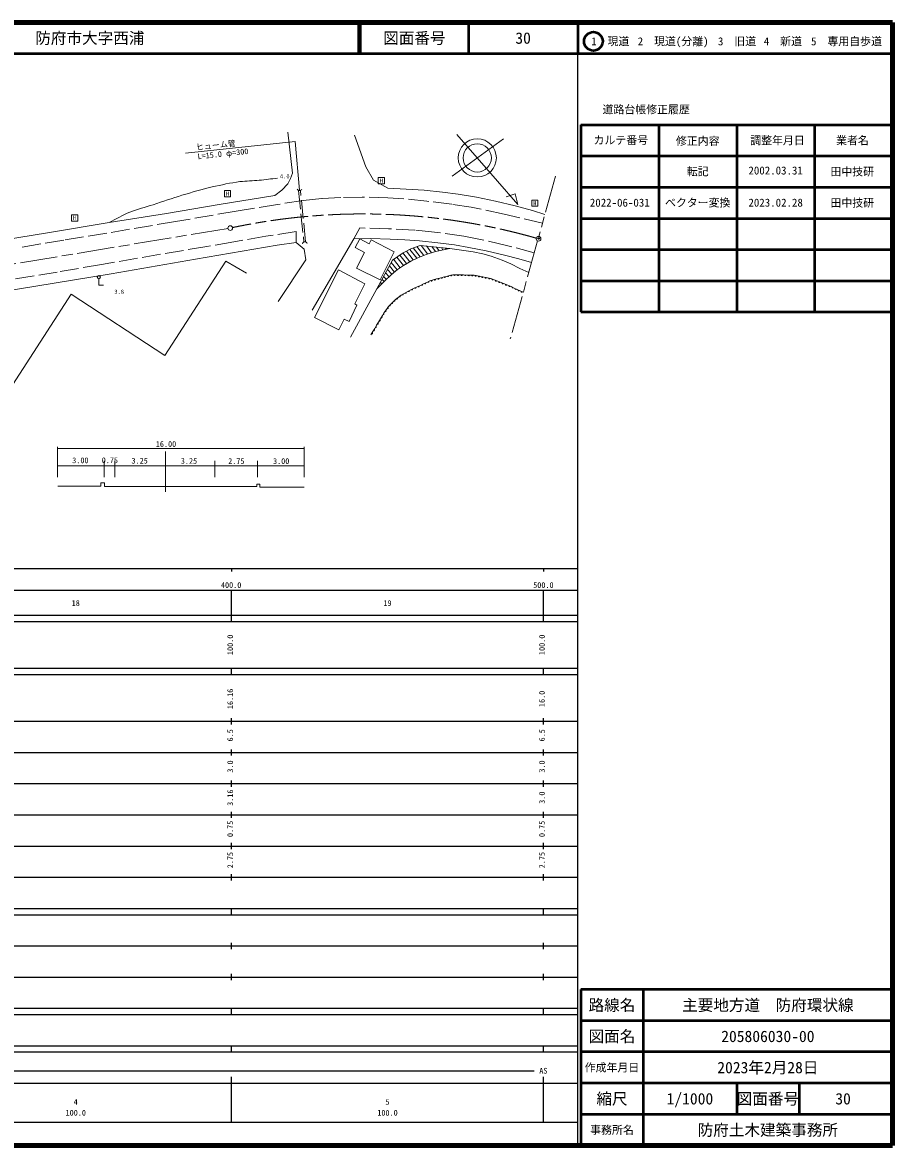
# Model space of a CAD drawing. Units: millimetres, scale not verified, with parts at other scales. Extents: x 40000 to 680000, y 20000 to 380000.
# Drawn here: x 400901 to 680000, y 20000 to 380000 of the extents above; entities that cross this region are included whole.
import ezdxf
from ezdxf.enums import TextEntityAlignment as Align

# ---------------------------------------------------------------- set-up
doc = ezdxf.new("R2010")
doc.units = ezdxf.units.MM
doc.header["$LTSCALE"] = 1000
doc.header["$PDMODE"] = 32
doc.header["$PDSIZE"] = 500
doc.linetypes.add('CHAIN', pattern=[18.5, 12, -1.5, 3.5, -1.5])
doc.linetypes.add('DASHED', pattern=[7.5, 6, -1.5])
for name, color, linetype, lineweight in [('M-BGD', 7, 'Continuous', 13), ('M-BGD-EXST', 7, 'Continuous', 13), ('M-BMK', 2, 'CHAIN', 13), ('M-BMK-SRVR', 3, 'Continuous', 13), ('M-STR-HTXT', 7, 'Continuous', 13), ('M-TTL', 2, 'Continuous', 140), ('M-TTL-BAND', 7, 'Continuous', 25), ('M-TTL-FRAM', 2, 'Continuous', 50), ('M-TTL-LINE', 7, 'Continuous', 50)]:
    doc.layers.add(name, color=color, linetype=linetype, lineweight=lineweight)
doc.layers.add('M-OTRS', color=6, linetype='Continuous')
doc.layers.add('M-TTL-TXT', color=7, linetype='Continuous')
doc.styles.add('ＭＳ ゴシック', font='')
doc.styles.get('ＭＳ ゴシック').set_extended_font_data('MS Gothic')

msp = doc.modelspace()

# ---------------------------------------------------------------- linework, layer by layer
at = {"layer": 'M-BGD', "linetype": 'DASHED'}
for p, q in [((489460, 326152), (491184, 309621)), ((491697, 309644), (490076, 326148))]:
    msp.add_line(p, q, dxfattribs=at)
at = {"layer": 'M-BGD'}
for p, q in [((493784, 287742), (507158, 310664)), ((522933, 306130), (525156, 303301)), ((526241, 303880), (524052, 306707)), ((525156, 307259), (527376, 304439)), ((528524, 304917), (526265, 307712)), ((527453, 308159), (529637, 305348)), ((530880, 305794), (528748, 308530)), ((530485, 308348), (532164, 306188)), ((533411, 306571), (532191, 308169)), ((533704, 308011), (534571, 306821)), ((535729, 307068), (535276, 307846)), ((536626, 307704), (536795, 307296)), ((519166, 303031), (521099, 300720)), ((522073, 301400), (519934, 304075)), ((520964, 304781), (523087, 302093)), ((524136, 302706), (521933, 305444)), ((518511, 298490), (517374, 299725)), ((517972, 300827), (519376, 299291)), ((520237, 300005), (518601, 301989)), ((537909, 298885), (536878, 298616)), ((538940, 299154), (537909, 298885)), ((540084, 299125), (538940, 299154)), ((541229, 299095), (540084, 299125)), ((542373, 299066), (541229, 299095)), ((543518, 299036), (542373, 299066)), ((544662, 299007), (543518, 299036)), ((545807, 298977), (544662, 299007)), ((546878, 298766), (545807, 298977)), ((515702, 296639), (516140, 296159)), ((516900, 296928), (516234, 297620)), ((516739, 298553), (517625, 297639)), ((527463, 295223), (526382, 294726)), ((528543, 295720), (527463, 295223)), ((529554, 296202), (528543, 295720)), ((530565, 296683), (529554, 296202)), ((531575, 297164), (530565, 296683)), ((532656, 297469), (531575, 297164)), ((533736, 297774), (532656, 297469)), ((534816, 298079), (533736, 297774)), ((535847, 298348), (534816, 298079)), ((536878, 298616), (535847, 298348)), ((547950, 298554), (546878, 298766)), ((549022, 298342), (547950, 298554)), ((550094, 298130), (549022, 298342)), ((551165, 297919), (550094, 298130)), ((552251, 297488), (551165, 297919)), ((553337, 297058), (552251, 297488)), ((554422, 296627), (553337, 297058)), ((555508, 296196), (554422, 296627)), ((556594, 295766), (555508, 296196)), ((557679, 295335), (556594, 295766)), ((558649, 294876), (557679, 295335)), ((514595, 294595), (506174, 279083)), ((521427, 291870), (520521, 291164)), ((522334, 292576), (521427, 291870)), ((523323, 293127), (522334, 292576)), ((524313, 293678), (523323, 293127)), ((525302, 294228), (524313, 293678)), ((526382, 294726), (525302, 294228)), ((559618, 294416), (558649, 294876)), ((560587, 293956), (559618, 294416)), ((561556, 293496), (560587, 293956)), ((517665, 288027), (516975, 287073)), ((518355, 288982), (517665, 288027)), ((519077, 289709), (518355, 288982)), ((519799, 290437), (519077, 289709)), ((520521, 291164), (519799, 290437)), ((515747, 285011), (515133, 283980)), ((516361, 286042), (515747, 285011)), ((516975, 287073), (516361, 286042)), ((513292, 280887), (512678, 279856)), ((513906, 281918), (513292, 280887)), ((514520, 282949), (513906, 281918)), ((515133, 283980), (514520, 282949)), ((412119, 234237), (412119, 243924)), ((412119, 243424), (491305, 243424)), ((446754, 242509), (446754, 229595)), ((491305, 234237), (491305, 243924)), ((491305, 237915), (412119, 237915)), ((427156, 239480), (427156, 234237)), ((430566, 239480), (430566, 234237)), ((462622, 239480), (462622, 234237)), ((476264, 239480), (476264, 234237))]:
    msp.add_line(p, q, dxfattribs=at)
for points in [[(391102, 309654), (408915, 312595), (428716, 315909), (447067, 318808), (463968, 321667), (481905, 324525), (484111, 326275), (486006, 328232), (486907, 330034), (487497, 331681), (486039, 344868)], [(507377, 343848), (511027, 333762), (513548, 329415), (518060, 326927), (523974, 326604), (529747, 326206), (535644, 325559), (540670, 324912), (546568, 323966), (552689, 322672), (558916, 321223), (564533, 319674), (568516, 318493)], [(507158, 310664), (512570, 310704), (518829, 310579), (523557, 310335), (528209, 310016), (534175, 309340), (539465, 308703), (544061, 307858), (549632, 306808), (555560, 305420), (560081, 304257), (564206, 303014)], [(382734, 291836), (405193, 295517), (429339, 299475), (456416, 304078), (482603, 308634), (488678, 309508), (491301, 307299), (491799, 303954), (482974, 290564)], [(563313, 299807), (560457, 301161), (557511, 302606), (554791, 303825), (551246, 305063), (548544, 305795), (545430, 306433), (541753, 307052), (538020, 307558), (533430, 306577), (530439, 305659), (527700, 304598), (525643, 303585), (523094, 302098), (521195, 300800), (519153, 299106), (517190, 297222), (514595, 294595), (519612, 303854), (523031, 306197), (525437, 307400), (528508, 308555), (538020, 307558)], [(472815, 299658), (466160, 303514), (446543, 273212), (416520, 292897), (397801, 263951), (358157, 257567), (330834, 277687), (310616, 248201), (282985, 267944), (263544, 239656)], [(412223, 231413), (426043, 231413), (426043, 232419), (427219, 232419), (427219, 231243), (476057, 231243), (476057, 232027), (477079, 232027), (477079, 231005), (491308, 231005)]]:
    msp.add_lwpolyline(points, dxfattribs=at)
at = {"layer": 'M-BGD', "linetype": 'DASHED'}
for points in [[(567715, 315616), (555381, 318575), (544853, 320805), (538650, 321732), (530660, 322714), (523244, 323475), (518079, 323740), (509902, 324038), (502982, 323840), (496890, 323542), (490964, 322913), (482753, 321688), (469477, 319536), (450043, 316192), (427927, 312484), (414154, 310265), (400513, 307915)], [(565084, 306166), (556209, 308542), (548410, 310320), (542439, 311460), (533108, 312804), (526723, 313409), (518308, 313891), (509100, 314145), (507158, 310664)], [(488678, 309508), (488715, 312962), (478965, 311513), (468656, 309641), (459999, 308212), (445211, 305679), (426274, 302455), (412031, 299986), (397654, 297642)]]:
    msp.add_lwpolyline(points, dxfattribs=at)
at = {"layer": 'M-BGD'}
for points in [[(512075, 309082), (509154, 310652), (507669, 307828), (510590, 306246), (508105, 301214), (515661, 297462), (520087, 306460), (512800, 310369)], [(494608, 285396), (502344, 281506), (504083, 284939), (505657, 284159), (508204, 289405), (507572, 289759), (510706, 296235), (502285, 300700)]]:
    msp.add_lwpolyline(points, close=True, dxfattribs=at)
for centre, radius, start, end in [((489772, 326857), 771, 203.87135, 340.06136), ((491472, 308952), 728, 14.34811, 169.40775), ((538430, 298999), 179, 187.80704, 21.41597), ((539512, 299130), 191, 175.83346, 1.22055), ((540656, 299101), 191, 175.83485, 1.22208), ((541801, 299071), 191, 175.83346, 1.22055), ((542945, 299042), 191, 175.83485, 1.22208), ((544090, 299013), 191, 175.8335, 1.22352), ((545234, 298983), 191, 175.83196, 1.22197), ((546339, 298855), 183, 163.45185, 354.19365), ((528004, 295470), 198, 204.20693, 25.23574), ((529054, 295949), 187, 201.49025, 29.43565), ((530065, 296431), 187, 201.48767, 29.43823), ((531076, 296912), 187, 201.48892, 29.4383), ((532119, 297305), 188, 191.93494, 19.57935), ((533199, 297610), 188, 191.9335, 19.58162), ((534280, 297915), 188, 191.9335, 19.58162), ((535337, 298193), 179, 187.80554, 21.41829), ((536368, 298462), 179, 187.80554, 21.41829), ((537399, 298730), 179, 187.80554, 21.41829), ((547411, 298643), 183, 163.45201, 354.19041), ((548483, 298431), 183, 163.44921, 354.19321), ((549554, 298219), 183, 163.4524, 354.1931), ((550626, 298008), 183, 163.45256, 354.18985), ((551706, 297698), 195, 156.8174, 339.92196), ((552792, 297268), 195, 156.81419, 339.92244), ((553878, 296837), 195, 156.81662, 339.92108), ((554963, 296407), 195, 156.81419, 339.92244), ((556049, 295976), 195, 156.81662, 339.92108), ((557134, 295546), 195, 156.81524, 339.92138), ((520979, 291510), 192, 215.41818, 40.40186), ((521886, 292216), 192, 215.41932, 40.39888), ((522834, 292842), 189, 205.78487, 32.42725), ((523823, 293393), 189, 205.78487, 32.42725), ((524813, 293943), 189, 205.78487, 32.42725), ((525843, 294475), 198, 204.20693, 25.23574), ((526923, 294973), 198, 204.20693, 25.23574), ((558155, 295087), 180, 148.21771, 341.02989), ((559125, 294628), 180, 148.21513, 341.03246), ((560094, 294168), 180, 148.21362, 341.0326), ((561063, 293708), 180, 148.21513, 341.03246), ((518013, 288502), 196, 233.07703, 55.21414), ((518735, 289327), 173, 216.20685, 54.21537), ((519457, 290054), 173, 216.2102, 54.21437), ((520179, 290781), 173, 216.20821, 54.21637), ((515440, 284495), 200, 239.21952, 59.2323), ((516054, 285526), 200, 239.21682, 59.23353), ((516668, 286557), 200, 239.21928, 59.23107), ((517323, 287548), 196, 233.07416, 55.21531), ((513599, 281403), 200, 239.21682, 59.23353), ((514213, 282434), 200, 239.21682, 59.23353), ((514826, 283465), 200, 239.22198, 59.22984), ((512985, 280372), 200, 239.22198, 59.22984)]:
    msp.add_arc(centre, radius, start, end, dxfattribs=at)
msp.add_open_spline([(428716, 315909), (430920, 317003), (433047, 318267), (435328, 319190), (437758, 320175), (440327, 320775), (442821, 321582), (445907, 322580), (448962, 323676), (452068, 324611), (455270, 325575), (458484, 326512), (461740, 327268), (464691, 327953), (467665, 328574), (470668, 328969), (472720, 329238), (474799, 329228), (476860, 329421), (478812, 329603), (480757, 329863), (482705, 330085)], degree=3, knots=[0, 0, 0, 0, 1, 1, 1, 2, 2, 2, 3, 3, 3, 4, 4, 4, 5, 5, 5, 6, 6, 6, 7, 7, 7, 7], dxfattribs=at)
at = {"layer": 'M-BGD-EXST'}
for q in [(425407, 297840), (426907, 295840)]:
    msp.add_line((425407, 295840), q, dxfattribs=at)
for points in [[(515039, 328310), (517039, 328310), (517039, 330310), (515039, 330310)], [(465665, 324144), (467665, 324144), (467665, 326144), (465665, 326144)], [(564264, 321069), (566264, 321069), (566264, 323069), (564264, 323069)], [(416615, 316357), (418615, 316357), (418615, 318357), (416615, 318357)]]:
    msp.add_lwpolyline(points, close=True, dxfattribs=at)
msp.add_circle((425407, 298340), 500, dxfattribs=at)
at = {"layer": 'M-BMK'}
for p, q in [((571918, 330709), (566540, 311394)), ((466839, 313984), (369996, 297927)), ((566144, 309973), (557391, 278536))]:
    msp.add_line(p, q, dxfattribs=at)
msp.add_arc((510150, 115808), 202817, 74.08911, 101.90454, dxfattribs=at)
at = {"layer": 'M-BMK-SRVR'}
msp.add_line((555195, 342750), (538730, 330682), dxfattribs=at)
msp.add_lwpolyline([(540233, 344135), (559777, 321667), (558969, 325083), (556064, 324110)], dxfattribs=at)
for centre, radius in [((546794, 336593), 6125), ((546794, 336593), 4532), ((467579, 314106), 750), ((566471, 310647), 750)]:
    msp.add_circle(centre, radius, dxfattribs=at)
at = {"layer": 'M-OTRS'}
msp.add_point((566482, 310746), dxfattribs=at)
at = {"layer": 'M-STR-HTXT'}
for p, q in [((488348, 341815), (453171, 338070)), ((489767, 326284), (488348, 341815))]:
    msp.add_line(p, q, dxfattribs=at)
at = {"layer": 'M-TTL'}
for p, q in [((680000, 380000), (40000, 380000)), ((680000, 20000), (680000, 380000)), ((40000, 20000), (680000, 20000))]:
    msp.add_line(p, q, dxfattribs=at)
at = {"layer": 'M-TTL-BAND'}
for p, q in [((579000, 20000), (579000, 370000)), ((40000, 205000), (579000, 205000)), ((468000, 205000), (468000, 204000)), ((568000, 205000), (568000, 204000)), ((68000, 198000), (579000, 198000)), ((468000, 188000), (468000, 198000)), ((568000, 188000), (568000, 198000)), ((40000, 190000), (579000, 190000)), ((40000, 188000), (579000, 188000)), ((40000, 173000), (579000, 173000)), ((468000, 171000), (468000, 173000)), ((568000, 171000), (568000, 173000)), ((40000, 171000), (579000, 171000)), ((40000, 156000), (579000, 156000)), ((468000, 155000), (468000, 157000)), ((568000, 155000), (568000, 157000)), ((46000, 146000), (579000, 146000)), ((468000, 145000), (468000, 147000)), ((568000, 145000), (568000, 147000)), ((468000, 135000), (468000, 137000)), ((568000, 135000), (568000, 137000)), ((52000, 136000), (579000, 136000)), ((46000, 126000), (579000, 126000)), ((468000, 125000), (468000, 127000)), ((568000, 125000), (568000, 127000)), ((52000, 116000), (579000, 116000)), ((468000, 115000), (468000, 117000)), ((568000, 115000), (568000, 117000)), ((46000, 106000), (579000, 106000)), ((468000, 105000), (468000, 107000)), ((568000, 105000), (568000, 107000)), ((40000, 96000), (579000, 96000)), ((40000, 94000), (579000, 94000)), ((468000, 94000), (468000, 96000)), ((568000, 94000), (568000, 96000)), ((49000, 84000), (579000, 84000)), ((468000, 83000), (468000, 85000)), ((568000, 83000), (568000, 85000)), ((40000, 74000), (579000, 74000)), ((468000, 73000), (468000, 75000)), ((568000, 73000), (568000, 75000)), ((40000, 64000), (579000, 64000)), ((40000, 62000), (579000, 62000)), ((468000, 62000), (468000, 64000)), ((568000, 62000), (568000, 64000)), ((40000, 52000), (579000, 52000)), ((468000, 50000), (468000, 52000)), ((568000, 50000), (568000, 52000)), ((40000, 50000), (579000, 50000)), ((71000, 44000), (565000, 44000)), ((40000, 40000), (579000, 40000)), ((468000, 27500), (468000, 42000)), ((568000, 27500), (568000, 42000)), ((68000, 27500), (579000, 27500))]:
    msp.add_line(p, q, dxfattribs=at)
at = {"layer": 'M-TTL-FRAM'}
for p, q in [((580000, 347197), (580000, 287197)), ((580000, 347197), (680000, 347197)), ((580000, 287197), (680000, 287197)), ((680000, 70000), (580000, 70000)), ((580000, 70000), (580000, 20000))]:
    msp.add_line(p, q, dxfattribs=at)
at = {"layer": 'M-TTL-LINE'}
for p, q in [((508747, 380000), (508747, 370000)), ((509247, 380000), (509247, 370000)), ((543997, 380000), (543997, 370000)), ((579000, 380000), (579000, 370000)), ((40000, 370000), (680000, 370000)), ((605000, 347197), (605000, 287197)), ((630000, 347197), (630000, 287197)), ((655000, 347197), (655000, 287197)), ((580000, 337197), (680000, 337197)), ((580000, 327197), (680000, 327197)), ((580000, 317197), (680000, 317197)), ((580000, 307197), (680000, 307197)), ((580000, 297197), (680000, 297197)), ((600000, 70000), (600000, 20000)), ((680000, 60000), (580000, 60000)), ((680000, 50000), (580000, 50000)), ((680000, 40000), (580000, 40000)), ((630000, 40000), (630000, 30000)), ((650000, 40000), (650000, 30000)), ((680000, 30000), (580000, 30000))]:
    msp.add_line(p, q, dxfattribs=at)
msp.add_circle((584031, 373958), 3000, dxfattribs=at)

# ---------------------------------------------------------------- texts
at = {"layer": 'M-BGD', "style": 'ＭＳ ゴシック'}
for s, p in [('16.00', (446952, 244870)), ('3.00', (419486, 239641)), ('0.75', (428946, 239672)), ('3.25', (438500, 239516)), ('3.25', (454329, 239454)), ('2.75', (469503, 239391)), ('3.00', (483896, 239391))]:
    msp.add_text(s, height=1833, dxfattribs=at).set_placement(p, align=Align.MIDDLE_CENTER)
at = {"layer": 'M-BGD-EXST', "style": 'ＭＳ ゴシック'}
for p in [(516039, 329310), (466665, 325144), (565264, 322069), (417615, 317357)]:
    msp.add_text('H', height=1320, dxfattribs=at).set_placement(p, align=Align.MIDDLE_CENTER)
at = {"layer": 'M-STR-HTXT', "style": 'ＭＳ ゴシック'}
for s, p in [('ヒューム管', (462953, 340665)), ('L=15.0 φ=300', (465219, 337909))]:
    msp.add_text(s, height=1833, rotation=6.079, dxfattribs=at).set_placement(p, align=Align.MIDDLE_CENTER)
for s, p in [('4.0', (485043, 330667)), ('3.8', (431931, 293709))]:
    msp.add_text(s, height=1320, dxfattribs=at).set_placement(p, align=Align.MIDDLE_CENTER)
at = {"layer": 'M-TTL-BAND', "style": 'ＭＳ ゴシック'}
for s, p in [('400.0', (467844, 198195)), ('500.0', (568000, 198195)), ('18', (418000, 192405)), ('19', (518000, 192405)), ('AS', (568000, 42500)), ('4', (418000, 32523)), ('5', (518000, 32523)), ('100.0', (418000, 29033)), ('100.0', (518000, 29033))]:
    msp.add_text(s, height=1833, dxfattribs=at).set_placement(p, align=Align.BOTTOM_CENTER)
for s, p in [('100.0', (469000, 180500)), ('100.0', (569000, 180500)), ('16.16', (469000, 163174)), ('16.0', (569000, 163174)), ('6.5', (469000, 151500)), ('6.5', (569000, 151500)), ('3.0', (469000, 141500)), ('3.0', (569000, 141500)), ('3.16', (469000, 131500)), ('3.0', (569000, 131500)), ('0.75', (469000, 121500)), ('0.75', (569000, 121500)), ('2.75', (469000, 111500)), ('2.75', (569000, 111500))]:
    msp.add_text(s, height=1833, rotation=90, dxfattribs=at).set_placement(p, align=Align.BOTTOM_CENTER)
at = {"layer": 'M-TTL-TXT', "style": 'ＭＳ ゴシック'}
msp.add_text('防府市大字西浦', height=3666, dxfattribs=at).set_placement((405024, 375000), align=Align.MIDDLE_LEFT)
for s, height, p in [('図面番号', 3666, (526622, 375000)), ('30', 3666, (561497, 375000)), ('1\u3000現道', 2566, (589448, 373958)), ('2\u3000現道(分離)', 2566, (609619, 373958)), ('3\u3000旧道', 2566, (630121, 373958)), ('4\u3000新道', 2566, (644824, 373958)), ('5\u3000専用自歩道', 2566, (665228, 373958)), ('道路台帳修正履歴', 2566, (600968, 352113)), ('カルテ番号', 2566, (592839, 342277)), ('修正内容', 2566, (617509, 342023)), ('調整年月日', 2566, (643089, 342197)), ('業者名', 2566, (667134, 342197)), ('転記', 2566, (617500, 332245)), ('田中技研', 2566, (667077, 332189)), ('2022-06-031', 2566, (592500, 322245)), ('ベクター変換', 2566, (617500, 322245)), ('2023.02.28', 2566, (642500, 322245)), ('田中技研', 2566, (667077, 322189)), ('路線名', 3666, (590000, 65000)), ('路線名', 3666, (590000, 65000)), ('主要地方道\u3000防府環状線', 3666, (640000, 65000)), ('図面名', 3666, (590000, 55000)), ('図面名', 3666, (590000, 55000)), ('205806030-00', 3666, (640000, 55000)), ('2023年2月28日', 3666, (640000, 45000)), ('作成年月日', 2566, (590000, 45000)), ('作成年月日', 2566, (590000, 45000)), ('縮尺', 3666, (590000, 35000)), ('縮尺', 3666, (590000, 35000)), ('1/1000', 3666, (615000, 35000)), ('図面番号', 3666, (640000, 35000)), ('図面番号', 3666, (640000, 35000)), ('30', 3666, (664125, 35000)), ('事務所名', 2566, (590000, 25000)), ('事務所名', 2566, (590000, 25000)), ('防府土木建築事務所', 3666, (640000, 25000))]:
    msp.add_text(s, height=height, dxfattribs=at).set_placement(p, align=Align.MIDDLE_CENTER)
msp.add_text('2002.03.31', height=2566, dxfattribs=at).set_placement((642500, 330495), align=Align.BOTTOM_CENTER)

doc.saveas('drawing.dxf')
